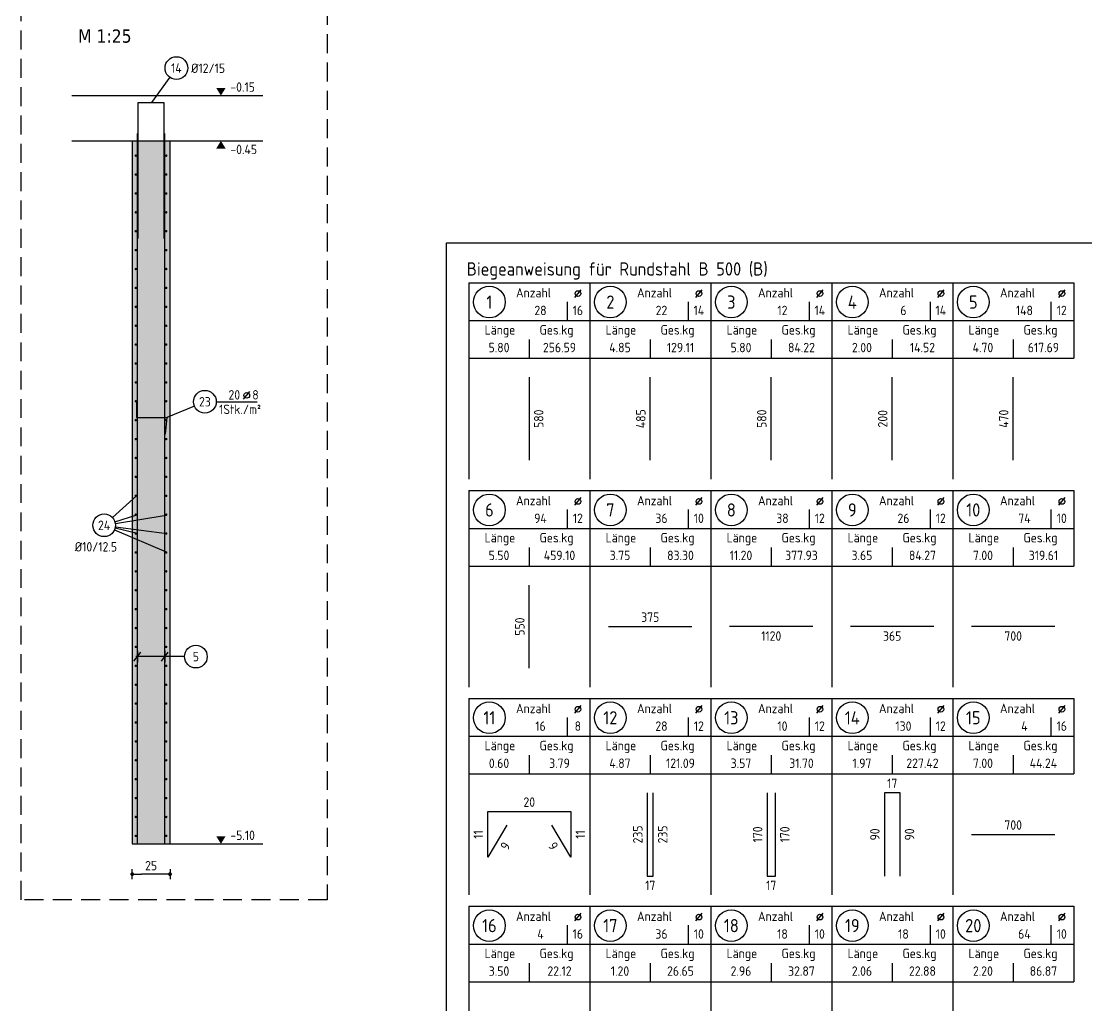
# Model space of a CAD drawing. Extents: x 0 to 73.4, y -13.1 to 33.4.
# Drawn here: x 28.49 to 42.58, y 2.65 to 15.68 of the extents above; entities that cross this region are included whole.
import ezdxf
from ezdxf.enums import TextEntityAlignment as Align

# ---------------------------------------------------------------- set-up
doc = ezdxf.new("R2010")
doc.units = 0
doc.header["$LTSCALE"] = 0.5
doc.linetypes.add('AUSGEZOGEN', pattern=[1000.01, 1000, 0.01])
doc.linetypes.add('STRICHLINIE', pattern=[0.75, 0.5, -0.25])
for name, color, linetype in [('AFU', 7, 'Continuous'), ('BETON', 7, 'Continuous'), ('DETAIL', 7, 'Continuous'), ('grau_mittel', 7, 'Continuous'), ('HILFE', 7, 'Continuous'), ('koten', 7, 'Continuous'), ('MASSE', 7, 'Continuous'), ('RND', 7, 'Continuous'), ('RND_BILD', 7, 'Continuous'), ('TEXT', 7, 'Continuous')]:
    doc.layers.add(name, color=color, linetype=linetype)
doc.styles.add('helv', font='tahoma.ttf')
doc.styles.add('txt', font='isocp.shx')
doc.linetypes.add('AFU_50K', pattern='A,0.15,["/",Standard,S=0.2,R=0,X=-0.01,Y=-0.1],0.07,["/",Standard,S=0.2,R=0,X=-0.01,Y=-0.1],0.15', length=0.37)
doc.dimstyles.new('DOT_I', dxfattribs={"dimscale": 0.5, "dimtxt": 0.25, "dimasz": 0.25, "dimexe": 0.1, "dimexo": 0.3, "dimgap": 0.1, "dimtad": 1, "dimdec": 3, "dimzin": 3, "dimtxsty": 'txt', "dimblk": 'DOT', "dimblk1": 'DOT', "dimblk2": 'DOT', "dimsah": 1, "dimcen": 0.1, "dimse1": 1, "dimse2": 1, "dimazin": 0, "dimtfac": 1, "dimtdec": 4, "dimtix": 1, "dimtmove": 2, "dimatfit": 3, "dimfxl": 0, "dimtvp": 1, "dimtolj": 1, "dimtzin": 0, "dimarcsym": 0})

# ---------------------------------------------------------------- blocks, each defined once
blk = doc.blocks.new('RND_LEI')
at = {"layer": 'RND', "color": 7, "linetype": 'Continuous'}
blk.add_line((1.022, 0.066), (1.19, 0.27), dxfattribs=at)
for centre, radius in [((0, 0), 0.3), ((1.106, 0.168), 0.075)]:
    blk.add_circle(centre, radius, dxfattribs=at)
at = {"layer": 'RND', "color": 7, "linetype": 'Continuous', "style": 'txt'}
blk.add_attdef('ANZ', text='', height=0.25, dxfattribs=at).set_placement((0.931, 0.057), align=Align.RIGHT)
for tag, p in [('DUM', (1.253, 0.057)), ('ABSTD', (1.674, 0.057)), ('POSTXT', (0.374, -0.327))]:
    blk.add_attdef(tag, p, '', height=0.25, dxfattribs=at)
blk.add_attdef('POSL', text='', height=0.25, dxfattribs=at).set_placement((0, 0), align=Align.MIDDLE)
blk = doc.blocks.new('DOT')
at = {"layer": 'MASSE', "color": 7, "linetype": 'Continuous'}
for p, q in [((0, 0), (-1, 0)), ((0, 0.54), (0, -0.54))]:
    blk.add_line(p, q, dxfattribs=at)
at = {"layer": 'MASSE', "color": 7, "linetype": 'Continuous', "const_width": 0.2}
blk.add_lwpolyline([(-0.1, 0, 1), (0.1, 0, 1)], format="xyb", close=True, dxfattribs=at)
blk = doc.blocks.new('*D34')
at = {"layer": 'Defpoints', "color": 0, "linetype": 'AUSGEZOGEN', "transparency": 16777216}
for p in [(29.957, 4.392), (29.957, 4.392), (30.457, 4.392)]:
    blk.add_point(p, dxfattribs=at)
at = {"layer": 'MASSE', "color": 0, "linetype": 'AUSGEZOGEN', "lineweight": -2, "transparency": 16777216}
blk.add_line((30.332, 4.392), (30.082, 4.392), dxfattribs=at)
at = {"layer": 'MASSE', "color": 0, "linetype": 'AUSGEZOGEN', "lineweight": -2, "transparency": 16777216, "xscale": 0.125, "yscale": 0.125, "zscale": 0.125, "rotation": 180}
blk.add_blockref('DOT', (29.957, 4.392), dxfattribs=at)
at = {"layer": 'MASSE', "color": 0, "linetype": 'AUSGEZOGEN', "lineweight": -2, "transparency": 16777216, "xscale": 0.125, "yscale": 0.125, "zscale": 0.125}
blk.add_blockref('DOT', (30.457, 4.392), dxfattribs=at)
at = {"layer": 'MASSE', "color": 0, "linetype": 'AUSGEZOGEN', "transparency": 16777216, "insert": (30.207, 4.505), "char_height": 0.125, "attachment_point": 5, "style": 'txt'}
blk.add_mtext('\\A1;25', dxfattribs=at)
blk = doc.blocks.new('okrd_u')
at = {"layer": 'koten', "color": 7, "linetype": 'Continuous'}
blk.add_solid([(-0.125, -0.202), (0.125, -0.202), (0, 0)], dxfattribs=at)
at = {"layer": 'koten', "style": 'txt'}
blk.add_attdef('OKRD', (0.25, -0.35), '', height=0.25, dxfattribs=at)
blk = doc.blocks.new('okrd_o')
at = {"layer": 'koten', "color": 7, "linetype": 'Continuous'}
blk.add_solid([(-0.125, 0.202), (0.125, 0.202), (0, 0)], dxfattribs=at)
at = {"layer": 'koten', "style": 'txt'}
blk.add_attdef('OKRD', (0.25, 0.1), '', height=0.25, dxfattribs=at)
blk = doc.blocks.new('RND_HIN')
at = {"layer": 'RND', "color": 7, "linetype": 'Continuous'}
blk.add_circle((0, 0), 0.3, dxfattribs=at)
at = {"layer": 'RND', "color": 7, "linetype": 'Continuous', "style": 'txt'}
blk.add_attdef('POSI', text='', height=0.25, dxfattribs=at).set_placement((0, 0), align=Align.MIDDLE)
blk = doc.blocks.new('lei_gre')
at = {"layer": 'RND', "color": 7, "linetype": 'Continuous'}
for p, q in [((-0.09, -0.12), (0.09, 0.12)), ((0, 0.15), (0, -0.15))]:
    blk.add_line(p, q, dxfattribs=at)
blk = doc.blocks.new('RND_LIS2')
at = {"layer": 'RND', "color": 3, "linetype": 'Continuous'}
for p, q in [((0, 0), (0, -5.2)), ((0, 0), (3.2, 0)), ((3.2, 0), (3.2, -2)), ((2.6, -0.503), (2.6, -1)), ((0, -1), (3.2, -1)), ((1.6, -1.503), (1.6, -2)), ((0, -2), (3.2, -2))]:
    blk.add_line(p, q, dxfattribs=at)
at = {"layer": 'RND', "color": 7, "linetype": 'Continuous'}
blk.add_line((2.805, -0.39), (2.973, -0.186), dxfattribs=at)
at = {"layer": 'RND', "color": 1, "linetype": 'Continuous'}
blk.add_circle((0.545, -0.513), 0.42, dxfattribs=at)
at = {"layer": 'RND', "color": 7, "linetype": 'Continuous'}
blk.add_circle((2.889, -0.288), 0.075, dxfattribs=at)
at = {"layer": 'RND', "color": 7, "linetype": 'Continuous', "style": 'txt'}
for s, p in [('Anzahl', (1.249, -0.391)), ('Länge', (0.42, -1.373)), ('Ges.kg', (1.872, -1.373))]:
    blk.add_text(s, height=0.25, dxfattribs=at).set_placement(p)
at = {"layer": 'RND', "color": 1, "linetype": 'Continuous', "style": 'txt'}
blk.add_attdef('POS1', text='', height=0.35, dxfattribs=at).set_placement((0.545, -0.513), align=Align.MIDDLE)
at = {"layer": 'RND', "color": 7, "linetype": 'Continuous', "style": 'txt'}
for tag, p in [('STK1', (1.897, -0.859)), ('DS1', (2.885, -0.859)), ('LANG1', (0.8, -1.841)), ('GEW', (2.4, -1.841))]:
    blk.add_attdef(tag, text='', height=0.25, dxfattribs=at).set_placement(p, align=Align.CENTER)

msp = doc.modelspace()

# ---------------------------------------------------------------- hatches: boundary and pattern name
at = {"layer": 'grau_mittel'}
msp.add_hatch(color=61, dxfattribs=at).paths.add_polyline_path([(29.9568, 4.794), (30.4568, 4.794), (30.4568, 14.094), (29.9568, 14.094)])

# ---------------------------------------------------------------- linework, layer by layer
at = {"layer": 'AFU', "color": 8, "linetype": 'AFU_50K'}
for p, q in [((29.9568, 14.094), (30.4568, 14.094)), ((29.9568, 4.794), (30.4568, 4.794))]:
    msp.add_line(p, q, dxfattribs=at)
at = {"layer": 'BETON', "color": 6, "linetype": 'AUSGEZOGEN'}
for p, q in [((29.1578, 14.694), (31.6837, 14.694)), ((29.1578, 14.094), (29.9568, 14.094)), ((29.9568, 14.094), (29.9568, 4.794)), ((30.4568, 14.094), (30.4568, 4.794)), ((30.4568, 14.094), (31.6837, 14.094))]:
    msp.add_line(p, q, dxfattribs=at)
at = {"layer": 'DETAIL', "color": 102, "linetype": 'STRICHLINIE'}
msp.add_lwpolyline([(28.4905, 4.0538), (28.4905, 16.256), (32.5339, 16.256), (32.5339, 4.0538)], close=True, dxfattribs=at)
at = {"layer": 'HILFE', "color": 102, "linetype": 'AUSGEZOGEN'}
msp.add_line((30.4568, 4.794), (31.6837, 4.794), dxfattribs=at)
at = {"layer": 'RND', "color": 102, "linetype": 'AUSGEZOGEN'}
for p, q in [((30.4541, 14.9362), (30.2135, 14.6011)), ((30.78, 10.5858), (30.4144, 10.4351)), ((29.6965, 9.1091), (30.0125, 9.3989)), ((29.7288, 9.0532), (30.0045, 9.1409)), ((29.734, 9.0317), (30.4078, 9.1409)), ((29.7239, 8.9488), (30.4078, 8.6569)), ((29.7317, 8.9726), (30.0045, 8.9069)), ((29.7346, 8.9882), (30.4158, 8.8989)), ((30.6493, 7.2705), (30.0045, 7.2705))]:
    msp.add_line(p, q, dxfattribs=at)
at = {"layer": 'RND', "color": 7, "linetype": 'AUSGEZOGEN'}
msp.add_line((31.0687, 10.643), (31.6087, 10.643), dxfattribs=at)
at = {"layer": 'RND', "color": 1, "linetype": 'AUSGEZOGEN'}
for points in [[(30.0368, 12.8011), (30.0368, 14.6011), (30.3768, 14.6011), (30.3768, 12.8011)], [(30.025, 4.794), (30.025, 14.194)], [(30.3887, 4.794), (30.3887, 14.194)], [(30.0144, 10.6551), (30.0144, 10.4351), (30.4144, 10.4351), (30.3952, 10.216)]]:
    msp.add_lwpolyline(points, dxfattribs=at)
at = {"layer": 'RND', "color": 7, "linetype": 'AUSGEZOGEN', "const_width": 0.016}
for points in [[(29.9965, 13.8989, 1), (30.0125, 13.8989, 1)], [(30.3998, 13.8989, 1), (30.4158, 13.8989, 1)], [(29.9965, 13.6489, 1), (30.0125, 13.6489, 1)], [(30.3998, 13.6489, 1), (30.4158, 13.6489, 1)], [(29.9965, 13.3989, 1), (30.0125, 13.3989, 1)], [(30.3998, 13.3989, 1), (30.4158, 13.3989, 1)], [(29.9965, 13.1489, 1), (30.0125, 13.1489, 1)], [(30.3998, 13.1489, 1), (30.4158, 13.1489, 1)], [(29.9965, 12.8989, 1), (30.0125, 12.8989, 1)], [(30.3998, 12.8989, 1), (30.4158, 12.8989, 1)], [(29.9965, 12.6489, 1), (30.0125, 12.6489, 1)], [(30.3998, 12.6489, 1), (30.4158, 12.6489, 1)], [(29.9965, 12.3989, 1), (30.0125, 12.3989, 1)], [(30.3998, 12.3989, 1), (30.4158, 12.3989, 1)], [(29.9965, 12.1489, 1), (30.0125, 12.1489, 1)], [(30.3998, 12.1489, 1), (30.4158, 12.1489, 1)], [(29.9965, 11.8989, 1), (30.0125, 11.8989, 1)], [(30.3998, 11.8989, 1), (30.4158, 11.8989, 1)], [(29.9965, 11.6489, 1), (30.0125, 11.6489, 1)], [(30.3998, 11.6489, 1), (30.4158, 11.6489, 1)], [(29.9965, 11.3989, 1), (30.0125, 11.3989, 1)], [(30.3998, 11.3989, 1), (30.4158, 11.3989, 1)], [(29.9965, 11.1489, 1), (30.0125, 11.1489, 1)], [(30.3998, 11.1489, 1), (30.4158, 11.1489, 1)], [(29.9965, 10.8989, 1), (30.0125, 10.8989, 1)], [(30.3998, 10.8989, 1), (30.4158, 10.8989, 1)], [(29.9965, 10.6489, 1), (30.0125, 10.6489, 1)], [(30.3998, 10.6489, 1), (30.4158, 10.6489, 1)], [(29.9965, 10.3989, 1), (30.0125, 10.3989, 1)], [(30.3998, 10.3989, 1), (30.4158, 10.3989, 1)], [(29.9965, 10.1489, 1), (30.0125, 10.1489, 1)], [(30.3998, 10.1489, 1), (30.4158, 10.1489, 1)], [(29.9965, 9.8989, 1), (30.0125, 9.8989, 1)], [(30.3998, 9.8989, 1), (30.4158, 9.8989, 1)], [(29.9965, 9.6489, 1), (30.0125, 9.6489, 1)], [(30.3998, 9.6489, 1), (30.4158, 9.6489, 1)], [(29.9965, 9.3989, 1), (30.0125, 9.3989, 1)], [(30.3998, 9.3989, 1), (30.4158, 9.3989, 1)], [(29.9965, 9.1489, 1), (30.0125, 9.1489, 1)], [(30.3998, 9.1489, 1), (30.4158, 9.1489, 1)], [(29.9965, 8.8989, 1), (30.0125, 8.8989, 1)], [(30.3998, 8.8989, 1), (30.4158, 8.8989, 1)], [(29.9965, 8.6489, 1), (30.0125, 8.6489, 1)], [(30.3998, 8.6489, 1), (30.4158, 8.6489, 1)], [(29.9965, 8.3989, 1), (30.0125, 8.3989, 1)], [(30.3998, 8.3989, 1), (30.4158, 8.3989, 1)], [(29.9965, 8.1489, 1), (30.0125, 8.1489, 1)], [(30.3998, 8.1489, 1), (30.4158, 8.1489, 1)], [(29.9965, 7.8989, 1), (30.0125, 7.8989, 1)], [(30.3998, 7.8989, 1), (30.4158, 7.8989, 1)], [(29.9965, 7.6489, 1), (30.0125, 7.6489, 1)], [(30.3998, 7.6489, 1), (30.4158, 7.6489, 1)], [(29.9965, 7.3989, 1), (30.0125, 7.3989, 1)], [(30.3998, 7.3989, 1), (30.4158, 7.3989, 1)], [(29.9965, 7.1489, 1), (30.0125, 7.1489, 1)], [(30.3998, 7.1489, 1), (30.4158, 7.1489, 1)], [(29.9965, 6.8989, 1), (30.0125, 6.8989, 1)], [(30.3998, 6.8989, 1), (30.4158, 6.8989, 1)], [(29.9965, 6.6489, 1), (30.0125, 6.6489, 1)], [(30.3998, 6.6489, 1), (30.4158, 6.6489, 1)], [(29.9965, 6.3989, 1), (30.0125, 6.3989, 1)], [(30.3998, 6.3989, 1), (30.4158, 6.3989, 1)], [(29.9965, 6.1489, 1), (30.0125, 6.1489, 1)], [(30.3998, 6.1489, 1), (30.4158, 6.1489, 1)], [(29.9965, 5.8989, 1), (30.0125, 5.8989, 1)], [(30.3998, 5.8989, 1), (30.4158, 5.8989, 1)], [(29.9965, 5.6489, 1), (30.0125, 5.6489, 1)], [(30.3998, 5.6489, 1), (30.4158, 5.6489, 1)], [(29.9965, 5.3989, 1), (30.0125, 5.3989, 1)], [(30.3998, 5.3989, 1), (30.4158, 5.3989, 1)], [(29.9965, 5.1489, 1), (30.0125, 5.1489, 1)], [(30.3998, 5.1489, 1), (30.4158, 5.1489, 1)], [(29.9965, 4.8989, 1), (30.0125, 4.8989, 1)], [(30.3998, 4.8989, 1), (30.4158, 4.8989, 1)]]:
    msp.add_lwpolyline(points, format="xyb", close=True, dxfattribs=at)
at = {"layer": 'RND_BILD', "color": 1, "linetype": 'AUSGEZOGEN'}
for points in [[(35.2083, 10.9679), (35.2083, 9.8679)], [(36.8083, 9.8679), (36.8083, 10.9679)], [(38.4083, 9.8679), (38.4083, 10.9679)], [(40.0083, 9.8679), (40.0083, 10.9679)], [(41.6083, 9.8679), (41.6083, 10.9679)], [(35.2083, 7.1179), (35.2083, 8.2179)], [(36.2583, 7.6679), (37.3583, 7.6679)], [(38.9583, 7.6679), (37.8583, 7.6679)], [(40.5583, 7.6679), (39.4583, 7.6679)], [(42.1583, 7.6679), (41.0583, 7.6679)], [(36.7686, 5.4679), (36.7686, 4.3679), (36.8481, 4.3679), (36.8481, 5.4679)], [(38.3533, 5.4679), (38.3533, 4.3679), (38.4633, 4.3679), (38.4633, 5.4679)], [(40.1122, 4.3679), (40.1122, 5.4679), (39.9045, 5.4679), (39.9045, 4.3679)], [(34.9108, 5.0412), (34.6583, 4.6154), (34.6583, 5.2204), (35.7583, 5.2204), (35.7583, 4.6154), (35.5059, 5.0412)], [(41.0583, 4.9179), (42.1583, 4.9179)]]:
    msp.add_lwpolyline(points, dxfattribs=at)
at = {"layer": 'TEXT', "color": 1, "linetype": 'AUSGEZOGEN'}
msp.add_lwpolyline([(34.1133, 12.7461), (49.6934, 12.7461), (49.6934, 0.5269), (34.1133, 0.5269)], close=True, dxfattribs=at)

# ---------------------------------------------------------------- block references
at = {"layer": 'koten', "color": 7, "linetype": 'AUSGEZOGEN'}
ref = msp.add_blockref('okrd_o', (31.1304, 14.694), dxfattribs=dict(at, xscale=0.5, yscale=0.5, zscale=0.5))
ref.add_attrib('OKRD', '-0.15', (31.2554, 14.744), dxfattribs={"layer": '0', "color": 0, "linetype": 'ByBlock', "height": 0.125, "style": 'txt'})
ref = msp.add_blockref('okrd_u', (31.1304, 14.094), dxfattribs=dict(at, xscale=0.5, yscale=0.5, zscale=0.5))
ref.add_attrib('OKRD', '-0.45', (31.2554, 13.919), dxfattribs={"layer": '0', "color": 0, "linetype": 'ByBlock', "height": 0.125, "style": 'txt'})
ref = msp.add_blockref('okrd_o', (31.1304, 4.794), dxfattribs=dict(at, xscale=0.5, yscale=0.5, zscale=0.5))
ref.add_attrib('OKRD', '-5.10', (31.2554, 4.844), dxfattribs={"layer": '0', "color": 0, "linetype": 'ByBlock', "height": 0.125, "style": 'txt'})
at = {"layer": 'RND', "color": 7, "linetype": 'AUSGEZOGEN', "xscale": 0.5, "yscale": 0.5, "zscale": 0.5}
for name, p, values in [('RND_HIN', (30.5416, 15.058), {'POSI': '14'}), ('RND_LEI', (30.9187, 10.643), {'POSL': '23', 'DUM': '8', 'ANZ': '20', 'POSTXT': '1Stk./m²'}), ('RND_HIN', (29.5859, 9.0077), {'POSI': '24'}), ('RND_HIN', (30.7993, 7.2705), {'POSI': '5'})]:
    msp.add_blockref(name, p, dxfattribs=at).add_auto_attribs(values)
for p in [(30.025, 7.2705), (30.3887, 7.2705)]:
    msp.add_blockref('lei_gre', p, dxfattribs=at)
at = {"layer": 'RND_BILD', "color": 6, "linetype": 'AUSGEZOGEN', "xscale": 0.5, "yscale": 0.5, "zscale": 0.5}
msp.add_blockref('RND_LIS2', (34.4083, 12.2179), dxfattribs=at).add_auto_attribs({'POS1': '1', 'STK1': '28', 'DS1': '16', 'LANG1': '5.80', 'GEW': '256.59'})
at = {"layer": 'RND_BILD', "color": 7, "linetype": 'AUSGEZOGEN', "xscale": 0.5, "yscale": 0.5, "zscale": 0.5}
for p, values in [((36.0083, 12.2179), {'POS1': '2', 'STK1': '22', 'DS1': '14', 'LANG1': '4.85', 'GEW': '129.11'}), ((37.6083, 12.2179), {'POS1': '3', 'STK1': '12', 'DS1': '14', 'LANG1': '5.80', 'GEW': '84.22'}), ((39.2083, 12.2179), {'POS1': '4', 'STK1': '6', 'DS1': '14', 'LANG1': '2.00', 'GEW': '14.52'}), ((40.8083, 12.2179), {'POS1': '5', 'STK1': '148', 'DS1': '12', 'LANG1': '4.70', 'GEW': '617.69'}), ((34.4083, 9.4679), {'POS1': '6', 'STK1': '94', 'DS1': '12', 'LANG1': '5.50', 'GEW': '459.10'}), ((36.0083, 9.4679), {'POS1': '7', 'STK1': '36', 'DS1': '10', 'LANG1': '3.75', 'GEW': '83.30'}), ((37.6083, 9.4679), {'POS1': '8', 'STK1': '38', 'DS1': '12', 'LANG1': '11.20', 'GEW': '377.93'}), ((39.2083, 9.4679), {'POS1': '9', 'STK1': '26', 'DS1': '12', 'LANG1': '3.65', 'GEW': '84.27'}), ((40.8083, 9.4679), {'POS1': '10', 'STK1': '74', 'DS1': '10', 'LANG1': '7.00', 'GEW': '319.61'}), ((34.4083, 6.7179), {'POS1': '11', 'STK1': '16', 'DS1': '8', 'LANG1': '0.60', 'GEW': '3.79'}), ((36.0083, 6.7179), {'POS1': '12', 'STK1': '28', 'DS1': '12', 'LANG1': '4.87', 'GEW': '121.09'}), ((37.6083, 6.7179), {'POS1': '13', 'STK1': '10', 'DS1': '12', 'LANG1': '3.57', 'GEW': '31.70'}), ((39.2083, 6.7179), {'POS1': '14', 'STK1': '130', 'DS1': '12', 'LANG1': '1.97', 'GEW': '227.42'}), ((40.8083, 6.7179), {'POS1': '15', 'STK1': '4', 'DS1': '16', 'LANG1': '7.00', 'GEW': '44.24'}), ((34.4083, 3.9679), {'POS1': '16', 'STK1': '4', 'DS1': '16', 'LANG1': '3.50', 'GEW': '22.12'}), ((36.0083, 3.9679), {'POS1': '17', 'STK1': '36', 'DS1': '10', 'LANG1': '1.20', 'GEW': '26.65'}), ((37.6083, 3.9679), {'POS1': '18', 'STK1': '18', 'DS1': '10', 'LANG1': '2.96', 'GEW': '32.87'}), ((39.2083, 3.9679), {'POS1': '19', 'STK1': '18', 'DS1': '10', 'LANG1': '2.06', 'GEW': '22.88'}), ((40.8083, 3.9679), {'POS1': '20', 'STK1': '64', 'DS1': '10', 'LANG1': '2.20', 'GEW': '86.87'})]:
    msp.add_blockref('RND_LIS2', p, dxfattribs=at).add_auto_attribs(values)

# ---------------------------------------------------------------- texts
at = {"layer": 'RND_BILD', "color": 7, "linetype": 'AUSGEZOGEN', "style": 'txt'}
for s, rotation, p in [('580', 90, (35.3333, 10.4179)), ('485', 90, (36.6833, 10.4179)), ('580', 90, (38.2833, 10.4179)), ('200', 90, (39.8833, 10.4179)), ('470', 90, (41.4833, 10.4179)), ('550', 90, (35.0833, 7.6679)), ('700', 360, (41.6083, 7.5429)), ('11', 90, (34.5333, 4.9179)), ('11', 90, (35.8833, 4.9179)), ('235', 90, (36.6436, 4.9179)), ('235', 90, (36.9731, 4.9179)), ('170', 90, (38.2283, 4.9179)), ('170', 90, (38.5883, 4.9179)), ('90', 90, (39.7795, 4.9179)), ('90', 90, (40.2372, 4.9179)), ('9', 59.3345, (34.8921, 4.7646)), ('9', 300.6655, (35.5246, 4.7646))]:
    msp.add_text(s, height=0.125, rotation=rotation, dxfattribs=at).set_placement(p, align=Align.MIDDLE)
for s, p in [('375', (36.8083, 7.7929)), ('1120', (38.4083, 7.5429)), ('365', (40.0083, 7.5429)), ('17', (40.0083, 5.5929)), ('20', (35.2083, 5.3454)), ('700', (41.6083, 5.0429)), ('17', (36.8083, 4.2429)), ('17', (38.4083, 4.2429))]:
    msp.add_text(s, height=0.125, dxfattribs=at).set_placement(p, align=Align.MIDDLE)
at = {"layer": 'TEXT', "color": 1, "linetype": 'AUSGEZOGEN'}
for s, style, p in [('M 1:25', 'helv', (29.2413, 15.3936)), ('Biegeanweisung für Rundstahl B 500 (B)', 'txt', (34.3817, 12.3123))]:
    msp.add_text(s, height=0.175, dxfattribs=dict(at, style=style)).set_placement(p)
at = {"layer": 'TEXT', "color": 7, "linetype": 'AUSGEZOGEN', "style": 'txt'}
for s, p in [('%%C12/15', (30.7362, 14.9928)), ('%%C10/12.5', (29.1978, 8.661))]:
    msp.add_text(s, height=0.125, dxfattribs=at).set_placement(p)

# ---------------------------------------------------------------- dimensions: what is measured, and where the dimension line sits
at = {"layer": 'MASSE', "color": 7, "linetype": 'AUSGEZOGEN'}
dim = msp.add_linear_dim(base=(29.9568, 4.392), p1=(30.4568, 4.392), p2=(29.9568, 4.392), dimstyle='DOT_I', override={"dimdec": 0, "dimlfac": 50}, dxfattribs=at)
dim.commit()
dim.dimension.update_dxf_attribs({"geometry": '*D34', "text_midpoint": (30.2068, 4.5045)})

doc.saveas('drawing.dxf')
